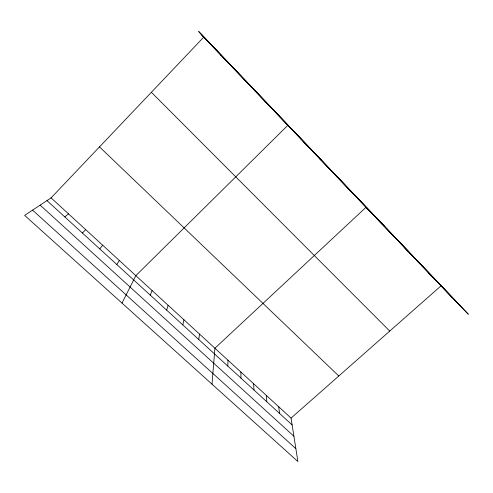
<?xml version="1.0" encoding="UTF-8"?>
<svg xmlns="http://www.w3.org/2000/svg" width="493" height="493" viewBox="0 0 493 493"><rect width="100%" height="100%" fill="white"/><g stroke="black" fill="none" stroke-linecap="round" stroke-linejoin="round"><path stroke-width="0.74" d="M227.791 366.065L227.976 360.198M212.015 384.176L214.923 348.218L366.016 207.3L384.041 225.849M198.753 339.492L199.529 334.094M182.817 324.918L183.932 319.778M166.665 310.134L168.119 305.266M150.285 295.147L152.09 290.556M122.011 303.096L135.834 275.642L287.85 125.339L295.245 132.728M116.823 264.525L119.355 260.52M99.734 248.885L102.649 245.187M51.087 197.866L291.061 418.095L297.889 461.534L24.65 215.386L51.087 197.866L203.751 37.154L198.679 31.466L468.35 314.269L203.751 37.154M82.393 233.023L85.702 229.633M291.061 418.095L440.982 285.903M64.805 216.926L68.521 213.863M32.569 210.135L295.862 448.648M254.961 90.848L255.368 91.223M40.136 205.125L293.914 436.237M46.958 200.602L292.139 424.954M99.506 146.896L338.802 375.999M271.526 108.22L272.315 108.99M151.369 92.296L389.741 331.08M303.934 142.206L305.438 143.728M319.791 158.832L321.639 160.712M335.419 175.218L337.6 177.449M350.825 191.37L353.327 193.94M378.883 220.796L381.964 223.97M391.602 234.126L394.936 237.571M404.168 247.301L407.748 251.005M416.585 260.322L420.412 264.285M428.855 273.19L432.916 277.399M200.207 33.179L460.191 305.814M201.662 34.806L452.364 297.704M220.704 54.871L221.074 55.321M278.724 406.774L279.562 413.442M266.251 395.324L266.842 401.801M253.636 383.751L253.975 390.025M240.88 372.042L240.954 378.119"/></g></svg>
